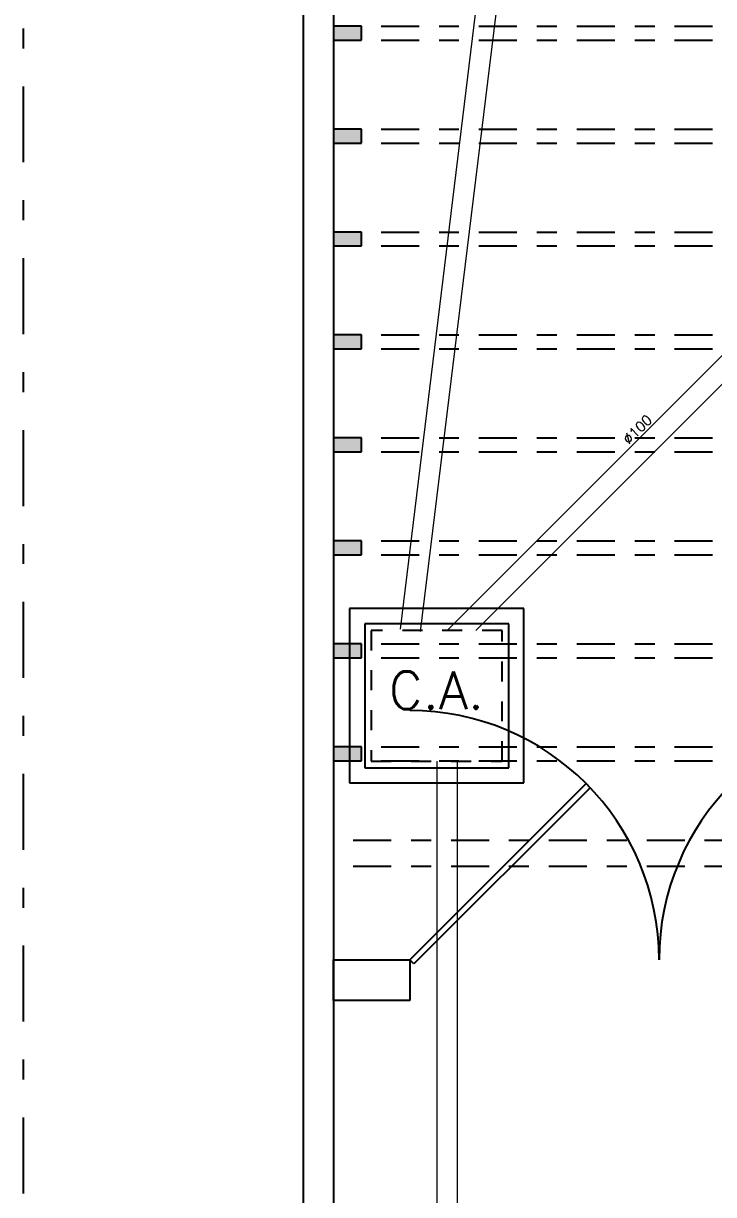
# Model space of a CAD drawing. Header units: millimetres. Extents: x 1573 to 2177, y 1587 to 1932.
# Drawn here: x 1776.08 to 1779.54, y 1901.45 to 1907.32 of the extents above; entities that cross this region are included whole.
import ezdxf
from ezdxf.enums import TextEntityAlignment as Align

# ---------------------------------------------------------------- set-up
doc = ezdxf.new("R2010")
doc.units = ezdxf.units.MM
doc.header["$LTSCALE"] = 0.03
doc.linetypes.add('DASHDOT', pattern=[25.4, 12.7, -6.35, 0, -6.35])
doc.linetypes.add('HIDDEN', pattern=[9.525, 6.35, -3.175])
for name, color, linetype in [('-HIDRO', 8, 'Continuous'), ('HIDROGRAFIA', 4, 'Continuous'), ('Texto-Tubos', 7, 'Continuous')]:
    doc.layers.add(name, color=color, linetype=linetype)
doc.layers.add('TigreCad', color=2, linetype='Continuous', lineweight=13)
doc.styles.add('R80', font='simplex.shx', dxfattribs={"height": 12})
doc.styles.add('TCTUBOS-TXT', font='txt.shx')

# ---------------------------------------------------------------- blocks, each defined once
blk = doc.blocks.new('_cxareia')
for p, q in [((40, 40), (-40, 40)), ((-40, 40), (-40, -40)), ((40, -40), (40, 40)), ((-40, -40), (40, -40))]:
    blk.add_line(p, q)
at = {"color": 1, "linetype": 'Continuous', "ltscale": 0.5}
for p, q in [((33, 33), (-33, 33)), ((-33, 33), (-33, -33)), ((33, -33), (33, 33)), ((-33, -33), (33, -33))]:
    blk.add_line(p, q, dxfattribs=at)
at = {"color": 1, "linetype": 'HIDDEN', "ltscale": 0.5}
for p, q in [((30, 30), (-30, 30)), ((-30, 30), (-30, -30)), ((30, -30), (30, 30)), ((-30, -30), (30, -30))]:
    blk.add_line(p, q, dxfattribs=at)
at = {"style": 'R80'}
blk.add_text('C.A.', height=17.28, dxfattribs=at).set_placement((-21.97, -6.06))

msp = doc.modelspace()

# ---------------------------------------------------------------- hatches: boundary and pattern name
at = {"layer": '-HIDRO'}
h = msp.add_hatch(color=256, dxfattribs=at)
h.dxf.hatch_style = 1
h.paths.add_polyline_path([(1777.638, 1907.2381), (1777.778, 1907.2381), (1777.778, 1907.3081), (1777.638, 1907.3081)])
h = msp.add_hatch(color=256, dxfattribs=at)
h.dxf.hatch_style = 1
h.paths.add_polyline_path([(1777.638, 1906.7217), (1777.778, 1906.7217), (1777.778, 1906.7917), (1777.638, 1906.7917)])
h = msp.add_hatch(color=256, dxfattribs=at)
h.dxf.hatch_style = 1
h.paths.add_polyline_path([(1777.638, 1906.2053), (1777.778, 1906.2053), (1777.778, 1906.2753), (1777.638, 1906.2753)])
h = msp.add_hatch(color=256, dxfattribs=at)
h.dxf.hatch_style = 1
h.paths.add_polyline_path([(1777.638, 1905.6889), (1777.778, 1905.6889), (1777.778, 1905.7589), (1777.638, 1905.7589)])
h = msp.add_hatch(color=256, dxfattribs=at)
h.dxf.hatch_style = 1
h.paths.add_polyline_path([(1777.638, 1905.1725), (1777.778, 1905.1725), (1777.778, 1905.2425), (1777.638, 1905.2425)])
h = msp.add_hatch(color=256, dxfattribs=at)
h.dxf.hatch_style = 1
h.paths.add_polyline_path([(1777.638, 1904.656), (1777.778, 1904.656), (1777.778, 1904.7261), (1777.638, 1904.7261)])
h = msp.add_hatch(color=256, dxfattribs=at)
h.dxf.hatch_style = 1
h.paths.add_polyline_path([(1777.638, 1904.1396), (1777.778, 1904.1396), (1777.778, 1904.2096), (1777.638, 1904.2096)])
h = msp.add_hatch(color=256, dxfattribs=at)
h.dxf.hatch_style = 1
h.paths.add_polyline_path([(1777.638, 1903.6232), (1777.778, 1903.6232), (1777.778, 1903.6932), (1777.638, 1903.6932)])

# ---------------------------------------------------------------- linework, layer by layer
at = {"layer": '-HIDRO', "linetype": 'DASHDOT'}
msp.add_line((1776.0839, 1887.6609), (1776.0839, 1914.2978), dxfattribs=at)
at = {"layer": '-HIDRO'}
for p, q in [((1777.488, 1891.7), (1777.488, 1914.2978)), ((1777.638, 1914.2978), (1777.638, 1891.7)), ((1777.778, 1907.3081), (1777.638, 1907.3081)), ((1777.638, 1907.3081), (1777.638, 1907.2381)), ((1777.778, 1907.2381), (1777.778, 1907.3081)), ((1777.638, 1907.2381), (1777.778, 1907.2381)), ((1777.778, 1906.7917), (1777.638, 1906.7917)), ((1777.638, 1906.7917), (1777.638, 1906.7217)), ((1777.778, 1906.7217), (1777.778, 1906.7917)), ((1777.638, 1906.7217), (1777.778, 1906.7217)), ((1777.778, 1906.2753), (1777.638, 1906.2753)), ((1777.638, 1906.2753), (1777.638, 1906.2053)), ((1777.778, 1906.2053), (1777.778, 1906.2753)), ((1777.638, 1906.2053), (1777.778, 1906.2053)), ((1777.778, 1905.7589), (1777.638, 1905.7589)), ((1777.638, 1905.7589), (1777.638, 1905.6889)), ((1777.778, 1905.6889), (1777.778, 1905.7589)), ((1777.638, 1905.6889), (1777.778, 1905.6889)), ((1777.778, 1905.2425), (1777.638, 1905.2425)), ((1777.638, 1905.2425), (1777.638, 1905.1725)), ((1777.778, 1905.1725), (1777.778, 1905.2425)), ((1777.638, 1905.1725), (1777.778, 1905.1725)), ((1777.778, 1904.7261), (1777.638, 1904.7261)), ((1777.638, 1904.7261), (1777.638, 1904.656)), ((1777.778, 1904.656), (1777.778, 1904.7261)), ((1777.638, 1904.656), (1777.778, 1904.656)), ((1777.778, 1904.2096), (1777.638, 1904.2096)), ((1777.638, 1904.2096), (1777.638, 1904.1396)), ((1777.778, 1904.1396), (1777.778, 1904.2096)), ((1777.638, 1904.1396), (1777.778, 1904.1396)), ((1777.778, 1903.6932), (1777.638, 1903.6932)), ((1777.638, 1903.6932), (1777.638, 1903.6232)), ((1777.778, 1903.6232), (1777.778, 1903.6932)), ((1777.638, 1903.6232), (1777.778, 1903.6232)), ((1778.0205, 1902.6254), (1778.9044, 1903.5093)), ((1778.9044, 1903.5093), (1778.9256, 1903.4881)), ((1778.9256, 1903.4881), (1778.0417, 1902.6042)), ((1777.638, 1902.6254), (1778.0205, 1902.6254)), ((1777.638, 1902.4214), (1777.638, 1902.6254)), ((1778.0417, 1902.6042), (1778.0205, 1902.6254)), ((1778.0205, 1902.6254), (1778.0205, 1902.4214)), ((1778.0205, 1902.4214), (1777.638, 1902.4214))]:
    msp.add_line(p, q, dxfattribs=at)
at = {"layer": '-HIDRO', "linetype": 'DASHDOT', "ltscale": 0.5}
for p, q in [((1777.877, 1907.3081), (1780.8041, 1907.3081)), ((1777.877, 1907.2381), (1780.8041, 1907.2381)), ((1777.877, 1906.7917), (1780.8041, 1906.7917)), ((1777.877, 1906.7217), (1780.8041, 1906.7217)), ((1777.877, 1906.2753), (1780.8041, 1906.2753)), ((1777.877, 1906.2053), (1780.8041, 1906.2053)), ((1777.877, 1905.7589), (1780.8041, 1905.7589)), ((1777.877, 1905.6889), (1780.8041, 1905.6889)), ((1777.877, 1905.2425), (1780.8041, 1905.2425)), ((1777.877, 1905.1725), (1780.8041, 1905.1725)), ((1777.877, 1904.7261), (1780.8041, 1904.7261)), ((1777.877, 1904.656), (1780.8041, 1904.656)), ((1777.877, 1904.2096), (1780.8041, 1904.2096)), ((1777.877, 1904.1396), (1780.8041, 1904.1396)), ((1777.877, 1903.6932), (1780.8041, 1903.6932)), ((1777.877, 1903.6232), (1780.8041, 1903.6232)), ((1777.737, 1903.2254), (1780.2041, 1903.2254)), ((1777.737, 1903.0954), (1780.2041, 1903.0954))]:
    msp.add_line(p, q, dxfattribs=at)
at = {"layer": '-HIDRO'}
for centre, start, end in [((1778.0205, 1902.6254), 360, 90), ((1780.5206, 1902.6254), 90, 180)]:
    msp.add_arc(centre, 1.25, start, end, dxfattribs=at)
at = {"layer": 'TigreCad', "ltscale": 100}
for p, q in [((1778.7584, 1910.7271), (1777.9726, 1904.2832)), ((1778.8593, 1910.7148), (1778.0735, 1904.2709)), ((1780.1867, 1906.2562), (1778.2075, 1904.277)), ((1780.2586, 1906.1844), (1778.3512, 1904.277)), ((1778.156, 1903.6211), (1778.156, 1890.4136)), ((1778.2577, 1903.6211), (1778.2577, 1890.4136))]:
    msp.add_line(p, q, dxfattribs=at)

# ---------------------------------------------------------------- block references
at = {"layer": 'HIDROGRAFIA', "xscale": 0.01093253206453364, "yscale": 0.01093253206379712, "zscale": 0.01093253206377944}
msp.add_blockref('_cxareia', (1778.156, 1903.9491), dxfattribs=at)

# ---------------------------------------------------------------- texts
at = {"layer": 'Texto-Tubos', "ltscale": 100, "style": 'TCTUBOS-TXT'}
msp.add_text('%%C100', height=0.05002, rotation=45, dxfattribs=at).set_placement((1779.1801, 1905.2674), align=Align.CENTER)

doc.saveas('drawing.dxf')
